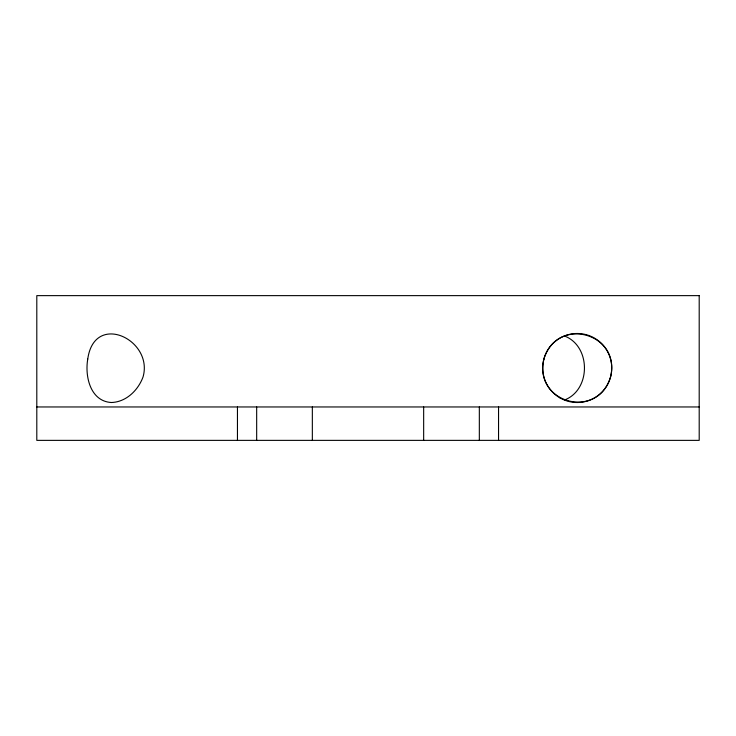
<?xml version="1.0" encoding="UTF-8"?>
<svg xmlns="http://www.w3.org/2000/svg" width="736" height="736" viewBox="0 0 736 736"><rect width="100%" height="100%" fill="white"/><g stroke="black" fill="none" stroke-linecap="round" stroke-linejoin="round"><path stroke-width="1.1" d="M564.797 399.887C590.999 389.602 590.999 346.398 564.797 336.113M36.8 406.962L699.2 406.962M498.548 406.962L498.548 440.367M479.329 406.962L479.329 440.367M423.66 406.962L423.66 440.367M312.34 406.962L312.34 440.367M256.671 406.962L256.671 440.367M237.452 406.962L237.452 440.367M87.759 359.067C84.75 376.179 90.234 401.258 111.329 402.509C126.141 402.123 138.193 390.227 143.051 376.933C153.668 339.774 94.309 311.328 87.759 359.067M543.895 359.067C533.361 403.107 597.678 420.339 610.567 376.933C621.101 332.893 556.793 315.661 543.895 359.067M699.2 295.633L36.8 295.633L36.8 440.367L699.2 440.367L699.2 295.633M559.976 397.891A34.509 34.509 0 0 0 611.745 368A34.509 34.509 0 0 0 559.976 338.109A34.509 34.509 0 0 0 559.976 397.891"/></g></svg>
